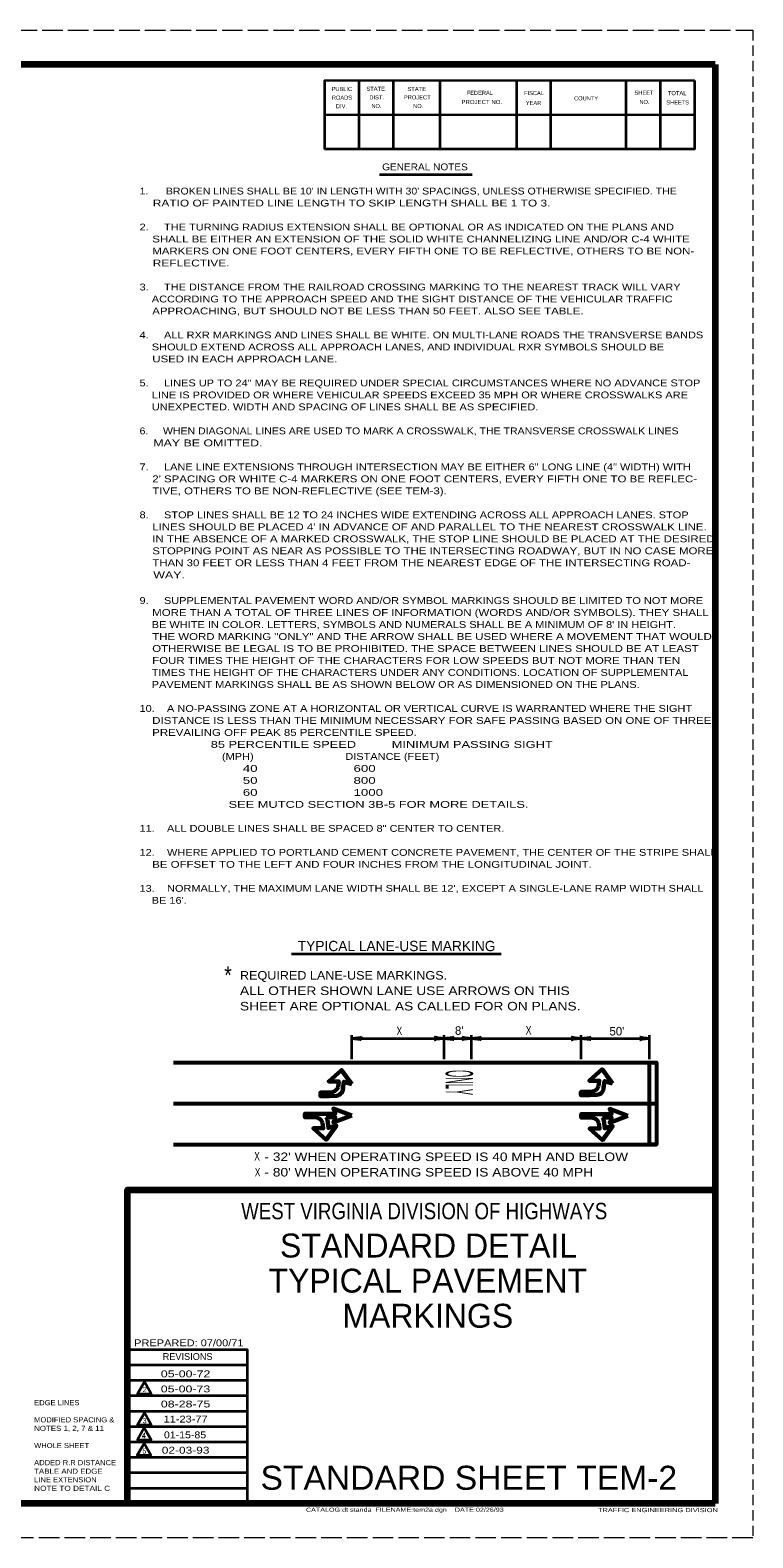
# Model space of a CAD drawing. Extents: x -49 to 631, y -934 to -494.
# Drawn here: x 420 to 631, y -933.8 to -493.8 of the extents above; entities that cross this region are included whole.
import ezdxf
from ezdxf.enums import TextEntityAlignment as Align

# ---------------------------------------------------------------- set-up
doc = ezdxf.new("R2010")
doc.units = 0
doc.linetypes.add('LONG_DASHED', pattern=[7.5, 6, -1.5])
doc.linetypes.add('MEDIUM_DASHED', pattern=[4.5, 3, -1.5])
doc.layers.add('1', color=7, linetype='Continuous', lineweight=90)
doc.layers.add('61', color=7, linetype='Continuous', lineweight=35)

msp = doc.modelspace()

# ---------------------------------------------------------------- linework, layer by layer
at = {"layer": '1', "linetype": 'MEDIUM_DASHED', "lineweight": 13}
msp.add_line((631.019, -493.809), (630.999, -933.829), dxfattribs=at)
at = {"layer": '1', "lineweight": 35}
for p, q in [((521.989, -535.924), (549.006, -535.924)), ((496.314, -763.369), (557.559, -763.369)), ((513.876, -794.094), (513.876, -787.094)), ((540.876, -794.094), (540.876, -787.094)), ((548.876, -794.094), (548.876, -787.094)), ((580.876, -794.094), (580.876, -787.094)), ((600.876, -794.094), (600.876, -787.094)), ((483.399, -883.409), (448.419, -883.409)), ((483.399, -887.909), (448.419, -887.909)), ((483.399, -892.409), (448.419, -892.409)), ((483.399, -896.929), (448.419, -896.929)), ((483.399, -901.409), (448.419, -901.409)), ((483.399, -905.889), (448.419, -905.889)), ((483.399, -910.389), (448.419, -910.389)), ((483.399, -914.889), (448.419, -914.889)), ((483.399, -919.409), (448.419, -919.409))]:
    msp.add_line(p, q, dxfattribs=at)
at = {"layer": '1', "lineweight": 53}
for p, q in [((461.876, -795.094), (602.876, -795.094)), ((461.876, -807.094), (602.876, -807.094)), ((461.876, -819.094), (602.876, -819.094))]:
    msp.add_line(p, q, dxfattribs=at)
at = {"layer": '1', "lineweight": 35}
for points in [[(513.876, -788.094), (540.876, -788.094), (548.876, -788.094), (580.876, -788.094), (600.876, -788.094)], [(483.399, -923.889), (483.399, -878.929), (448.419, -878.929)]]:
    msp.add_lwpolyline(points, dxfattribs=at)
at = {"layer": '1', "lineweight": 53}
msp.add_lwpolyline([(600.876, -819.094), (600.876, -795.094), (602.876, -795.094), (602.876, -819.094)], close=True, dxfattribs=at)
at = {"layer": '1', "lineweight": 60}
for points in [[(513.952, -801.464), (510.915, -797.313), (507.168, -800.654), (510.105, -800.654), (509.902, -802.274)], [(511.32, -802.881), (511.623, -800.755), (513.952, -801.464)], [(590.03, -801.251), (586.993, -797.1), (583.247, -800.441), (586.183, -800.441), (585.981, -802.061)], [(587.398, -802.669), (587.702, -800.543), (590.03, -801.251)], [(507.27, -803.894), (504.738, -803.894), (504.738, -804.906), (507.27, -804.906), (509.396, -804.805)], [(583.348, -803.681), (580.817, -803.681), (580.817, -804.694), (583.348, -804.694), (585.474, -804.593)], [(500.194, -810.065), (509.104, -810.065), (508.496, -808.547), (513.863, -810.572)], [(580.886, -810.171), (589.796, -810.171), (589.188, -808.653), (594.555, -810.678)], [(502.725, -811.078), (500.194, -811.078), (500.194, -810.065), (502.725, -810.065)], [(506.775, -811.888), (507.079, -814.217), (509.408, -813.508), (506.37, -817.659), (502.624, -814.318), (505.56, -814.318), (505.358, -812.698)], [(513.863, -810.572), (508.496, -812.597), (509.104, -811.078), (506.37, -811.078)], [(583.417, -811.184), (580.886, -811.184), (580.886, -810.171), (583.417, -810.171)], [(587.467, -811.994), (587.771, -814.323), (590.1, -813.614), (587.062, -817.765), (583.316, -814.424), (586.252, -814.424), (586.05, -812.804)], [(594.555, -810.678), (589.188, -812.703), (589.796, -811.184), (587.062, -811.184)]]:
    msp.add_lwpolyline(points, dxfattribs=at)
at = {"layer": '1', "lineweight": 158}
msp.add_lwpolyline([(448.399, -923.849), (448.399, -832.269), (620.059, -832.269)], dxfattribs=at)
at = {"layer": '1', "lineweight": 35}
for points in [[(453.337, -888.346), (451.337, -891.81), (455.337, -891.81)], [(453.337, -897.379), (451.337, -900.843), (455.337, -900.843)], [(453.296, -901.731), (451.296, -905.196), (455.296, -905.196)], [(453.255, -906.289), (451.255, -909.753), (455.255, -909.753)]]:
    msp.add_lwpolyline(points, close=True, dxfattribs=at)
at = {"layer": '1', "lineweight": 60}
for centre, radius, start, end in [((507.512, -801.338), 2.567, 264.58762, 338.62739), ((509.165, -802.633), 2.185, 276.08048, 9.44985), ((583.59, -801.126), 2.567, 264.58762, 338.62739), ((585.243, -802.42), 2.185, 276.08048, 9.44985), ((502.967, -813.633), 2.567, 21.37261, 95.41238), ((504.62, -812.339), 2.185, 11.82663, 35.26036), ((583.66, -813.739), 2.567, 21.37261, 95.41238), ((585.312, -812.445), 2.185, 11.82663, 35.26036)]:
    msp.add_arc(centre, radius, start, end, dxfattribs=at)
at = {"layer": '1', "lineweight": 40}
for centre, major_axis, ratio, start_param, end_param in [((514.968, -787.818), (-1.786, -0.156), 0.122415, 0.8963533, 3.1415927), ((514.968, -787.818), (-1.786, -0.156), 0.122415, 0.8963533, 3.1415927), ((541.968, -787.818), (-1.786, -0.156), 0.122415, 0.8963533, 3.1415927), ((549.968, -787.818), (-1.786, -0.156), 0.122415, 0.8963533, 3.1415927), ((549.968, -787.818), (-1.786, -0.156), 0.122415, 0.8963533, 3.1415927), ((581.968, -787.818), (-1.786, -0.156), 0.122415, 0.8963533, 3.1415927), ((581.968, -787.818), (-1.786, -0.156), 0.122415, 0.8963533, 3.1415927), ((514.997, -788.306), (-1.756, 0.176), 0.07063, 3.1407148, 5.41811), ((514.997, -788.306), (-1.756, 0.176), 0.07063, 3.1407148, 5.41811), ((539.785, -788.371), (1.786, 0.156), 0.122415, 0.8963533, 3.1415927), ((539.785, -788.371), (1.786, 0.156), 0.122415, 0.8963533, 3.1415927), ((539.756, -787.883), (1.756, -0.176), 0.07063, 3.1407148, 5.41811), ((539.756, -787.883), (1.756, -0.176), 0.07063, 3.1407148, 5.41811), ((541.997, -788.306), (-1.756, 0.176), 0.07063, 3.1407148, 5.41811), ((547.785, -788.371), (1.786, 0.156), 0.122415, 0.8963533, 3.1415927), ((547.785, -788.371), (1.786, 0.156), 0.122415, 0.8963533, 3.1415927), ((547.756, -787.883), (1.756, -0.176), 0.07063, 3.1407148, 5.41811), ((547.756, -787.883), (1.756, -0.176), 0.07063, 3.1407148, 5.41811), ((549.997, -788.306), (-1.756, 0.176), 0.07063, 3.1407148, 5.41811), ((549.997, -788.306), (-1.756, 0.176), 0.07063, 3.1407148, 5.41811), ((579.785, -788.371), (1.786, 0.156), 0.122415, 0.8963533, 3.1415927), ((579.785, -788.371), (1.786, 0.156), 0.122415, 0.8963533, 3.1415927), ((579.756, -787.883), (1.756, -0.176), 0.07063, 3.1407148, 5.41811), ((579.756, -787.883), (1.756, -0.176), 0.07063, 3.1407148, 5.41811), ((581.997, -788.306), (-1.756, 0.176), 0.07063, 3.1407148, 5.41811), ((581.997, -788.306), (-1.756, 0.176), 0.07063, 3.1407148, 5.41811), ((599.785, -788.371), (1.786, 0.156), 0.122415, 0.8963533, 3.1415927), ((599.756, -787.883), (1.756, -0.176), 0.07063, 3.1407148, 5.41811)]:
    msp.add_ellipse(centre, major_axis=major_axis, ratio=ratio, start_param=start_param, end_param=end_param, dxfattribs=at)
at = {"layer": '61', "linetype": 'LONG_DASHED', "lineweight": 13}
for p, q in [((-49.001, -493.809), (631.019, -493.809)), ((630.999, -933.829), (-49.061, -933.849))]:
    msp.add_line(p, q, dxfattribs=at)
at = {"layer": '61', "lineweight": 158}
for p, q in [((620.039, -503.809), (620.059, -923.849)), ((620.059, -923.849), (-19.001, -923.829))]:
    msp.add_line(p, q, dxfattribs=at)
at = {"layer": '61'}
for p, q in [((515.959, -508.569), (515.959, -528.569)), ((525.959, -508.569), (525.959, -528.569)), ((539.639, -508.569), (539.639, -528.569)), ((561.959, -508.569), (561.959, -528.569)), ((571.959, -508.569), (571.959, -528.569)), ((593.939, -508.549), (593.939, -528.549)), ((603.939, -508.549), (603.939, -528.549)), ((613.959, -518.589), (505.939, -518.569))]:
    msp.add_line(p, q, dxfattribs=at)
at = {"layer": '61', "lineweight": 158}
msp.add_lwpolyline([(620.039, -503.809), (-19.001, -503.809), (-19.001, -923.829)], dxfattribs=at)
at = {"layer": '61'}
for points in [[(613.939, -508.549), (505.959, -508.569), (505.959, -528.569)], [(613.939, -508.549), (613.939, -528.549), (505.959, -528.569)]]:
    msp.add_lwpolyline(points, dxfattribs=at)

# ---------------------------------------------------------------- texts
at = {"layer": '1'}
for s, height, width, p in [('GENERAL NOTES', 2, 1.1, (535.272, -534.709)), ('*', 5, 0.85, (477.752, -772.088)), ('X', 2.5, 0.75, (527.789, -787.134)), ('X', 2.5, 0.75, (565.525, -786.968)), ('X', 2.5, 0.75, (486.23, -823.718)), ('X', 2.5, 0.75, (486.396, -828.374)), ('WEST VIRGINIA DIVISION OF HIGHWAYS', 4.795, 0.85, (535.047, -840.869)), ('05-00-72', 2, 1.35, (465.368, -886.989)), ('05-00-73', 2, 1.35, (465.348, -891.389)), ('08-28-75', 2, 1.35, (465.368, -895.789)), ('11-23-77', 2, 1.2, (465.368, -900.189)), ('01-15-85', 2, 1.15, (465.208, -904.789)), ('02-03-93', 2, 1.3, (465.368, -909.269))]:
    msp.add_text(s, height=height, dxfattribs=dict(at, width=width)).set_placement(p, align=Align.CENTER)
for s, height, width, p in [("1.      BROKEN LINES SHALL BE 10' IN LENGTH WITH 30' SPACINGS, UNLESS OTHERWISE SPECIFIED. THE", 2, 1.15, (451.922, -541.774)), ('    RATIO OF PAINTED LINE LENGTH TO SKIP LENGTH SHALL BE 1 TO 3.', 2, 1.3, (451.922, -545.274)), ('2.     THE TURNING RADIUS EXTENSION SHALL BE OPTIONAL OR AS INDICATED ON THE PLANS AND', 2, 1.2, (451.922, -552.274)), ('    SHALL BE EITHER AN EXTENSION OF THE SOLID WHITE CHANNELIZING LINE AND/OR C-4 WHITE', 2, 1.25, (451.922, -555.774)), ('    MARKERS ON ONE FOOT CENTERS, EVERY FIFTH ONE TO BE REFLECTIVE, OTHERS TO BE NON-', 2, 1.25, (451.922, -559.274)), ('    REFLECTIVE.', 2, 1.3, (451.922, -562.774)), ('3.     THE DISTANCE FROM THE RAILROAD CROSSING MARKING TO THE NEAREST TRACK WILL VARY', 2, 1.2, (451.922, -569.774)), ('    ACCORDING TO THE APPROACH SPEED AND THE SIGHT DISTANCE OF THE VEHICULAR TRAFFIC', 2, 1.2, (451.922, -573.274)), ('    APPROACHING, BUT SHOULD NOT BE LESS THAN 50 FEET. ALSO SEE TABLE.', 2, 1.25, (451.922, -576.774)), ('4.     ALL RXR MARKINGS AND LINES SHALL BE WHITE. ON MULTI-LANE ROADS THE TRANSVERSE BANDS', 2, 1.2, (451.922, -583.774)), ('    SHOULD EXTEND ACROSS ALL APPROACH LANES, AND INDIVIDUAL RXR SYMBOLS SHOULD BE', 2, 1.2, (451.922, -587.274)), ('    USED IN EACH APPROACH LANE.', 2, 1.25, (451.922, -590.774)), ('5.     LINES UP TO 24" MAY BE REQUIRED UNDER SPECIAL CIRCUMSTANCES WHERE NO ADVANCE STOP', 2, 1.2, (451.922, -597.774)), ('    UNEXPECTED. WIDTH AND SPACING OF LINES SHALL BE AS SPECIFIED.', 2, 1.2, (451.922, -604.774)), ('    LINE IS PROVIDED OR WHERE VEHICULAR SPEEDS EXCEED 35 MPH OR WHERE CROSSWALKS ARE', 2, 1.2, (451.922, -601.274)), ('6.     WHEN DIAGONAL LINES ARE USED TO MARK A CROSSWALK, THE TRANSVERSE CROSSWALK LINES', 2, 1.15, (451.922, -611.774)), ('    MAY BE OMITTED.', 2, 1.35, (451.922, -615.274)), ('7.     LANE LINE EXTENSIONS THROUGH INTERSECTION MAY BE EITHER 6" LONG LINE (4" WIDTH) WITH', 2, 1.2, (451.922, -622.274)), ("    2' SPACING OR WHITE C-4 MARKERS ON ONE FOOT CENTERS, EVERY FIFTH ONE TO BE REFLEC-", 2, 1.25, (451.922, -625.774)), ('    TIVE, OTHERS TO BE NON-REFLECTIVE (SEE TEM-3).', 2, 1.25, (451.922, -629.274)), ('8.     STOP LINES SHALL BE 12 TO 24 INCHES WIDE EXTENDING ACROSS ALL APPROACH LANES. STOP', 2, 1.2, (451.922, -636.274)), ("    LINES SHOULD BE PLACED 4' IN ADVANCE OF AND PARALLEL TO THE NEAREST CROSSWALK LINE.", 2, 1.25, (451.922, -639.774)), ('    IN THE ABSENCE OF A MARKED CROSSWALK, THE STOP LINE SHOULD BE PLACED AT THE DESIRED', 2, 1.25, (451.922, -643.274)), ('    STOPPING POINT AS NEAR AS POSSIBLE TO THE INTERSECTING ROADWAY, BUT IN NO CASE MORE', 2, 1.25, (451.922, -646.774)), ('    THAN 30 FEET OR LESS THAN 4 FEET FROM THE NEAREST EDGE OF THE INTERSECTING ROAD-', 2, 1.25, (451.922, -650.274)), ('    WAY.', 2, 1.35, (451.922, -653.774)), ('9.     SUPPLEMENTAL PAVEMENT WORD AND/OR SYMBOL MARKINGS SHOULD BE LIMITED TO NOT MORE', 2, 1.2, (451.902, -661.284)), ('    MORE THAN A TOTAL OF THREE LINES OF INFORMATION (WORDS AND/OR SYMBOLS). THEY SHALL', 2, 1.25, (451.902, -664.784)), ("    BE WHITE IN COLOR. LETTERS, SYMBOLS AND NUMERALS SHALL BE A MINIMUM OF 8' IN HEIGHT.", 2, 1.2, (451.902, -668.284)), ('    THE WORD MARKING "ONLY" AND THE ARROW SHALL BE USED WHERE A MOVEMENT THAT WOULD', 2, 1.25, (451.902, -671.784)), ('    OTHERWISE BE LEGAL IS TO BE PROHIBITED. THE SPACE BETWEEN LINES SHOULD BE AT LEAST', 2, 1.25, (451.902, -675.284)), ('    FOUR TIMES THE HEIGHT OF THE CHARACTERS FOR LOW SPEEDS BUT NOT MORE THAN TEN', 2, 1.25, (451.902, -678.784)), ('    TIMES THE HEIGHT OF THE CHARACTERS UNDER ANY CONDITIONS. LOCATION OF SUPPLEMENTAL', 2, 1.2, (451.902, -682.284)), ('    PAVEMENT MARKINGS SHALL BE AS SHOWN BELOW OR AS DIMENSIONED ON THE PLANS.', 2, 1.2, (451.902, -685.784)), ('10.    A NO-PASSING ZONE AT A HORIZONTAL OR VERTICAL CURVE IS WARRANTED WHERE THE SIGHT', 2, 1.2, (451.902, -692.784)), ('    DISTANCE IS LESS THAN THE MINIMUM NECESSARY FOR SAFE PASSING BASED ON ONE OF THREE', 2, 1.25, (451.902, -696.284)), ('    PREVAILING OFF PEAK 85 PERCENTILE SPEED.', 2, 1.25, (451.902, -699.784)), ('                    85 PERCENTILE SPEED          MINIMUM PASSING SIGHT', 2, 1.4, (451.902, -703.284)), ('                           (MPH)                              DISTANCE (FEET)', 2, 1.2, (451.902, -706.784)), ('                            40                          600', 2, 1.45, (451.902, -710.284)), ('                            50                          800', 2, 1.45, (451.902, -713.784)), ('                            60                          1000', 2, 1.45, (451.902, -717.284)), ('                         SEE MUTCD SECTION 3B-5 FOR MORE DETAILS.', 2, 1.4, (451.902, -720.784)), ('11.    ALL DOUBLE LINES SHALL BE SPACED 8" CENTER TO CENTER.', 2, 1.2, (451.902, -727.784)), ('12.    WHERE APPLIED TO PORTLAND CEMENT CONCRETE PAVEMENT, THE CENTER OF THE STRIPE SHALL ', 2, 1.2, (451.902, -734.784)), ('    BE OFFSET TO THE LEFT AND FOUR INCHES FROM THE LONGITUDINAL JOINT.', 2, 1.25, (451.902, -738.284)), ("13.    NORMALLY, THE MAXIMUM LANE WIDTH SHALL BE 12', EXCEPT A SINGLE-LANE RAMP WIDTH SHALL", 2, 1.2, (451.902, -745.284)), ("    BE 16'.", 2, 1.2, (451.902, -748.784)), ('REQUIRED LANE-USE MARKINGS.', 2.5, 1.1, (481.243, -770.924)), ('ALL OTHER SHOWN LANE USE ARROWS ON THIS', 2.5, 1.2, (481.243, -775.424)), ('SHEET ARE OPTIONAL AS CALLED FOR ON PLANS.', 2.5, 1.2, (481.243, -779.924)), ("- 32' WHEN OPERATING SPEED IS 40 MPH AND BELOW", 2.5, 1.2, (488.386, -823.886)), ("- 80' WHEN OPERATING SPEED IS ABOVE 40 MPH", 2.5, 1.2, (488.386, -828.386)), ('PREPARED: 07/00/71', 1.998, 1.2, (450.359, -877.929)), ('2', 1.5, 0.9, (452.869, -891.307)), ('EDGE LINES', 1.5, 1.1, (421.139, -895.147)), ('MODIFIED SPACING &', 1.5, 1.1, (421.139, -900.147)), ('NOTES 1, 2, 7 & 11', 1.5, 1.15, (421.139, -902.647)), ('3', 1.5, 0.9, (452.828, -900.422)), ('WHOLE SHEET', 1.5, 1.1, (421.139, -907.647)), ('4', 1.5, 0.95, (452.623, -904.651)), ('4', 1.5, 0.95, (452.623, -904.816)), ('5', 1.5, 0.9, (452.746, -909.291)), ('ADDED R.R DISTANCE', 1.5, 1.1, (421.139, -912.647)), ('TABLE AND EDGE', 1.5, 1.15, (421.139, -915.147)), ('STANDARD SHEET TEM-2 ', 6.993, 1.05, (487.239, -919.809)), ('LINE EXTENSION', 1.5, 1.1, (421.139, -917.647)), ('NOTE TO DETAIL C', 1.5, 1.2, (421.139, -920.147)), ('CATALOG:dt standa  FILENAME:tem2a.dgn    DATE:02/26/93', 1.2, 1.3, (500.519, -926.249)), ('TRAFFIC ENGINEERING DIVISION', 1.2, 1.35, (585.779, -926.349))]:
    msp.add_text(s, height=height, dxfattribs=dict(at, width=width)).set_placement(p)
for s, height, p in [('TYPICAL LANE-USE MARKING', 3, (526.988, -762.61)), ("8'", 2.5, (545.272, -787.035)), ("50'", 2.5, (591.317, -787.227)), ('STANDARD DETAIL', 6.993, (536.316, -852.029)), ('TYPICAL PAVEMENT', 6.993, (536.089, -862.28)), ('MARKINGS', 6.993, (536.089, -872.531))]:
    msp.add_text(s, height=height, dxfattribs=at).set_placement(p, align=Align.CENTER)
at = {"layer": '1', "width": 0.25}
msp.add_text('ONLY', height=8, rotation=270, dxfattribs=at).set_placement((541.297, -800.973), align=Align.CENTER)
at = {"layer": '1'}
msp.add_text('REVISIONS', height=1.998, dxfattribs=at).set_placement((458.679, -881.929))
at = {"layer": '61'}
for s, rotation, p in [('PUBLIC', 0.033, (507.999, -511.589)), ('ROADS', 0.124, (508.079, -514.109)), ('DIST.', 0.056, (519.039, -514.029)), ('FEDERAL', 0.007, (547.459, -512.709)), ('FISCAL', 359.942, (564.199, -512.769)), ('YEAR', 0.105, (564.719, -515.669)), ('COUNTY', 0.069, (578.819, -514.309)), ('SHEET', 0.059, (596.459, -512.649)), ('SHEETS', 359.959, (605.739, -515.489)), ('DIV.', 359.932, (509.279, -516.609))]:
    msp.add_text(s, height=1.201, rotation=rotation, dxfattribs=at).set_placement(p)
for s, rotation, width, p in [('STATE', 0.059, 1.05, (518.159, -511.529)), ('STATE', 0.059, 1.05, (530.159, -511.589)), ('PROJECT', 359.908, 1.05, (529.079, -514.009)), ('PROJECT NO.', 359.922, 1.1, (545.919, -515.369)), ('NO.', 359.852, 0.95, (597.879, -515.369)), ('TOTAL', 359.926, 1.05, (606.199, -512.789)), ('NO.', 359.852, 0.95, (519.619, -516.549)), ('NO.', 0.225, 0.95, (531.819, -516.549))]:
    msp.add_text(s, height=1.201, rotation=rotation, dxfattribs=dict(at, width=width)).set_placement(p)

doc.saveas('drawing.dxf')
